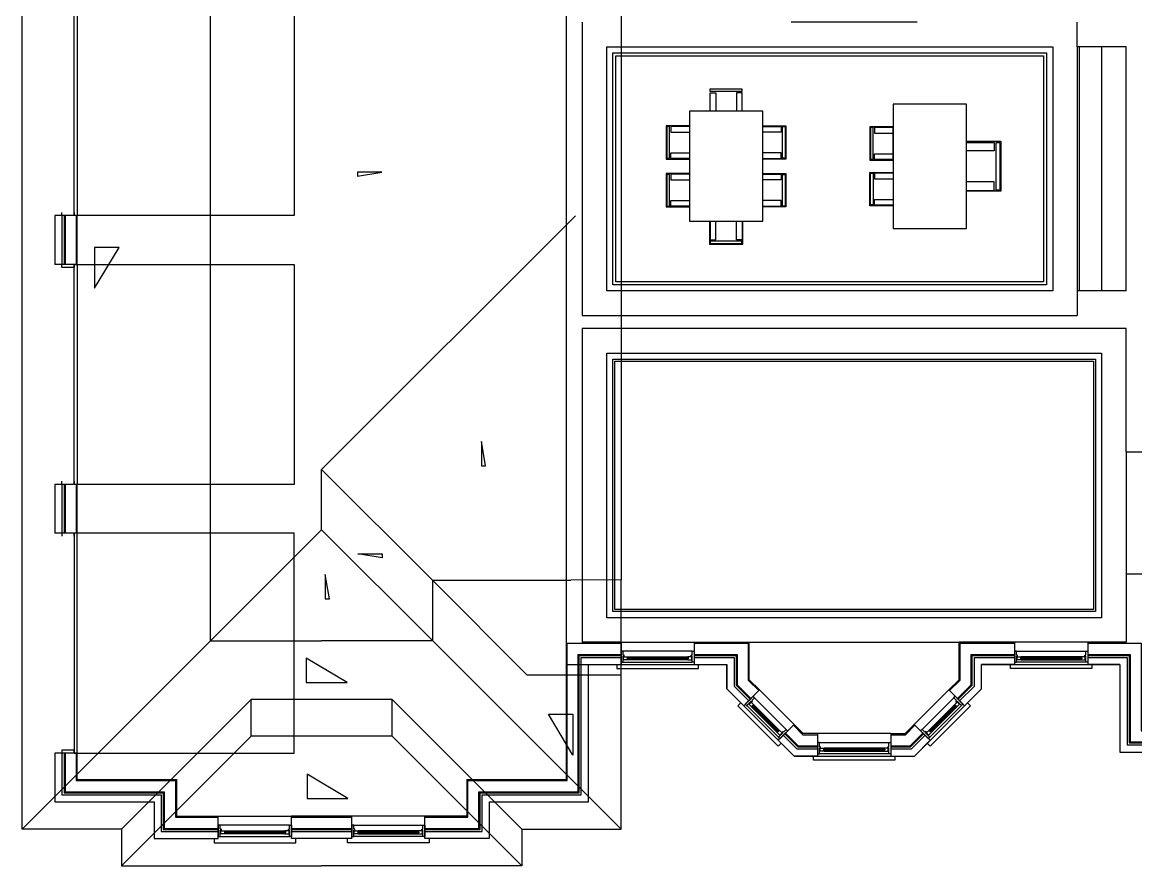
# Model space of a CAD drawing. Header units: metres. Extents: x -754 to 754, y 1 to 1180.
# Drawn here: x -716 to -169, y 61 to 475 of the extents above; entities that cross this region are included whole.
import ezdxf

# ---------------------------------------------------------------- set-up
doc = ezdxf.new("R2010")
doc.units = ezdxf.units.M

msp = doc.modelspace()

# ---------------------------------------------------------------- linework, layer by layer
at = {"layer": 'Defpoints', "elevation": 0.34}
msp.add_lwpolyline([(-163, 975.83), (-452, 975.83), (-452, 896.91), (-464, 896.91), (-464, 800.91), (-452, 800.91), (-452, 768.08), (-638.1, 768.08), (-638.1, 524), (-638.1, 513), (-449, 513), (-449, 159.5), (-370, 159.5), (-370, 147.5), (-337.05, 114.55), (-277.94, 114.55), (-245, 147.5), (-245, 159.5), (-177, 159.5), (-177, 116.5), (-70, 116.5)], dxfattribs=at)
at = {"layer": 'FP-Above'}
for p, q in [((-276.5, 475, 0.34), (-338.5, 475, 0.34)), ((-174, 263.99, 0.34), (-174, 204, 0.34))]:
    msp.add_line(p, q, dxfattribs=at)
for points in [[(-429.01, 463), (-210, 463), (-210, 343), (-429.01, 343)], [(-426.01, 460), (-213, 460), (-213, 346), (-426.01, 346)], [(-424.51, 458.5), (-214.5, 458.5), (-214.5, 347.5), (-424.51, 347.5)], [(-186, 182.5), (-429, 182.5), (-429, 312.5), (-186, 312.5)], [(-189, 185.5), (-426, 185.5), (-426, 309.5), (-189, 309.5)], [(-190, 186.5), (-425, 186.5), (-425, 308.5), (-190, 308.5)]]:
    msp.add_lwpolyline(points, close=True, dxfattribs=at)
msp.add_lwpolyline([(-359.01, 170.5), (-255.99, 170.5)], dxfattribs=at)
at = {"layer": 'FP-Door'}
for p, q in [((-582.5, 488), (-582.5, 380)), ((-582.5, 380), (-690.5, 380)), ((-690.5, 356), (-582.5, 356)), ((-582.5, 356), (-582.5, 248)), ((-582.5, 248), (-690.5, 248)), ((-582.5, 224), (-690.5, 224)), ((-582.5, 116), (-582.5, 224)), ((-690.5, 116), (-582.5, 116))]:
    msp.add_line(p, q, dxfattribs=at)
for points in [[(-689, 488), (-689, 380), (-690.5, 380), (-690.5, 488)], [(-690.5, 381.5), (-690.5, 380), (-696.5, 380), (-696.5, 381.5)], [(-690.5, 356), (-690.5, 354.5), (-696.5, 354.5), (-696.5, 356)], [(-689, 356), (-689, 248), (-690.5, 248), (-690.5, 356)], [(-690.5, 249.5), (-690.5, 248), (-696.5, 248), (-696.5, 249.5)], [(-690.5, 222.5), (-690.5, 224), (-696.5, 224), (-696.5, 222.5)], [(-689, 116), (-689, 224), (-690.5, 224), (-690.5, 116)], [(-690.5, 116), (-690.5, 117.5), (-696.5, 117.5), (-696.5, 116)]]:
    msp.add_lwpolyline(points, dxfattribs=at)
at = {"layer": 'FP-Furniture', "color": 8}
for points in [[(-378.26, 431.25), (-378.26, 440.34), (-375.46, 440.34), (-375.46, 431.25)], [(-362.53, 431.25), (-362.53, 440.34), (-365.33, 440.34), (-365.33, 431.25)], [(-388.43, 424.19), (-399.76, 424.19), (-399.76, 407.82), (-388.43, 407.82)], [(-388.43, 423.84), (-397.51, 423.84), (-397.51, 421.04), (-388.43, 421.04)], [(-352.43, 424.19), (-341.09, 424.19), (-341.09, 407.82), (-352.43, 407.82)], [(-352.43, 423.84), (-343.34, 423.84), (-343.34, 421.04), (-352.43, 421.04)], [(-288.42, 423.34), (-297.51, 423.34), (-297.51, 420.54), (-288.42, 420.54)], [(-252.42, 416.53), (-235.42, 416.53), (-235.42, 391.98), (-252.42, 391.98)], [(-252.42, 416), (-238.79, 416), (-238.79, 411.8), (-252.42, 411.8)], [(-388.43, 408.11), (-397.51, 408.11), (-397.51, 410.91), (-388.43, 410.91)], [(-352.43, 408.11), (-343.34, 408.11), (-343.34, 410.91), (-352.43, 410.91)], [(-288.42, 407.61), (-297.51, 407.61), (-297.51, 410.41), (-288.42, 410.41)], [(-388.43, 400.69), (-399.76, 400.69), (-399.76, 384.32), (-388.43, 384.32)], [(-388.43, 400.34), (-397.51, 400.34), (-397.51, 397.54), (-388.43, 397.54)], [(-352.43, 400.69), (-341.09, 400.69), (-341.09, 384.32), (-352.43, 384.32)], [(-352.43, 400.34), (-343.34, 400.34), (-343.34, 397.54), (-352.43, 397.54)], [(-288.42, 400.9), (-297.51, 400.9), (-297.51, 398.1), (-288.42, 398.1)], [(-252.42, 392.41), (-238.79, 392.41), (-238.79, 396.61), (-252.42, 396.61)], [(-388.43, 384.61), (-397.51, 384.61), (-397.51, 387.41), (-388.43, 387.41)], [(-352.43, 384.61), (-343.34, 384.61), (-343.34, 387.41), (-352.43, 387.41)], [(-288.42, 385.17), (-297.51, 385.17), (-297.51, 387.97), (-288.42, 387.97)], [(-378.61, 377.25), (-378.61, 365.92), (-362.24, 365.92), (-362.24, 377.25)], [(-378.26, 377.25), (-378.26, 368.17), (-375.46, 368.17), (-375.46, 377.25)], [(-362.53, 377.25), (-362.53, 368.17), (-365.33, 368.17), (-365.33, 377.25)]]:
    msp.add_lwpolyline(points, dxfattribs=at)
for points in [[(-362.61, 441.01), (-378.18, 441.01), (-378.18, 442.25), (-362.61, 442.25)], [(-388.43, 377.25), (-352.43, 377.25), (-352.43, 431.25), (-388.43, 431.25)], [(-398.18, 408.19), (-398.18, 423.76), (-399.42, 423.76), (-399.42, 408.19)], [(-342.67, 408.19), (-342.67, 423.76), (-341.43, 423.76), (-341.43, 408.19)], [(-288.42, 407.32), (-288.42, 423.69), (-299.76, 423.69), (-299.76, 407.32)], [(-298.18, 407.69), (-298.18, 423.26), (-299.42, 423.26), (-299.42, 407.69)], [(-237.79, 392.53), (-237.79, 415.89), (-235.93, 415.89), (-235.93, 392.53)], [(-398.18, 384.69), (-398.18, 400.26), (-399.42, 400.26), (-399.42, 384.69)], [(-342.67, 384.69), (-342.67, 400.26), (-341.43, 400.26), (-341.43, 384.69)], [(-288.42, 401.19), (-288.42, 384.82), (-299.76, 384.82), (-299.76, 401.19)], [(-298.18, 400.82), (-298.18, 385.25), (-299.42, 385.25), (-299.42, 400.82)], [(-362.61, 367.5), (-378.18, 367.5), (-378.18, 366.26), (-362.61, 366.26)]]:
    msp.add_lwpolyline(points, close=True, dxfattribs=at)
at = {"layer": 'FP-Mill'}
msp.add_line((-186, 463, 0.34), (-186, 343, 0.34), dxfattribs=at)
msp.add_lwpolyline([(-197, 463), (-197, 343)], dxfattribs=at)
at = {"layer": 'FP-Note'}
for points in [[(-539.42, 401.41), (-551.42, 401.41), (-551.42, 399.41), (-539.42, 401.41)], [(-668.49, 364.44), (-680.49, 364.44), (-680.49, 344.44), (-668.49, 364.44)], [(-490.58, 269.11), (-490.58, 257.11), (-488.58, 257.11), (-490.58, 269.11)], [(-551.23, 213.84), (-539.23, 213.84), (-539.23, 211.84), (-551.23, 213.84)], [(-567.19, 203.81), (-567.19, 191.81), (-565.19, 191.81), (-567.19, 203.81)], [(-576.52, 162.64), (-576.52, 150.64), (-556.52, 150.64), (-576.52, 162.64)], [(-457.67, 135.06), (-445.67, 135.06), (-445.67, 115.06), (-457.67, 135.06)], [(-576.12, 105.63), (-576.12, 93.63), (-556.12, 93.63), (-576.12, 105.63)]]:
    msp.add_lwpolyline(points, dxfattribs=at)
at = {"layer": 'FP-Proposed Wall'}
for p, q in [((-449, 513, 0.34), (-449, 103, 0.34)), ((-441.01, 475, 0.34), (-441.01, 331, 0.34)), ((-198, 463, 0.34), (-198, 475, 0.34)), ((-174, 463, 0.34), (-198, 463, 0.34)), ((-174, 343, 0.34), (-174, 463, 0.34)), ((-700, 380, 0.34), (-700, 356, 0.34)), ((-689, 380, 0.34), (-700, 380, 0.34)), ((-689, 356, 0.34), (-689, 380, 0.34)), ((-689, 356, 0.34), (-700, 356, 0.34)), ((-198, 343, 0.34), (-198, 331, 0.34)), ((-174, 343, 0.34), (-198, 343, 0.34)), ((-441.01, 331, 0.34), (-198, 331, 0.34)), ((-174, 324.5, 0.34), (-441, 324.5, 0.34)), ((-441, 324.5, 0.34), (-441, 170.5, 0.34)), ((-174, 263.99, 0.34), (-174, 324.5, 0.34)), ((-174, 263.99, 0.34), (-166, 263.99, 0.34)), ((-700, 248, 0.34), (-700, 224, 0.34)), ((-689, 248, 0.34), (-700, 248, 0.34)), ((-689, 224, 0.34), (-689, 248, 0.34)), ((-689, 224, 0.34), (-700, 224, 0.34)), ((-174, 204, 0.34), (-174, 170.5, 0.34)), ((-174, 204, 0.34), (-166, 204, 0.34)), ((-422, 170.5, 0.34), (-441, 170.5, 0.34)), ((-422, 170.5, 0.34), (-422, 159.5, 0.34)), ((-386, 170.5, 0.34), (-386, 159.5, 0.34)), ((-386, 170.5, 0.34), (-359, 170.5, 0.34)), ((-228.79, 170.5, 0.34), (-256, 170.5, 0.34)), ((-228.79, 170.5, 0.34), (-228.79, 159.5, 0.34)), ((-192.79, 170.5, 0.34), (-192.79, 159.5, 0.34)), ((-174, 170.5, 0.34), (-192.79, 170.5, 0.34)), ((-438, 92, 0.34), (-438, 159.5, 0.34)), ((-438, 159.5, 0.34), (-422, 159.5, 0.34)), ((-386, 159.5, 0.34), (-370, 159.5, 0.34)), ((-228.79, 159.5, 0.34), (-245, 159.5, 0.34)), ((-177, 159.5, 0.34), (-192.79, 159.5, 0.34)), ((-177, 159.5, 0.34), (-177, 116.5, 0.34)), ((-353.97, 147.03, 0.34), (-361.75, 139.25, 0.34)), ((-261.02, 147.03, 0.34), (-253.25, 139.25, 0.34)), ((-337, 130.06, 0.34), (-344.78, 122.28, 0.34)), ((-277.99, 130.06, 0.34), (-270.22, 122.28, 0.34)), ((-325.5, 125.55, 0.34), (-325.5, 114.55, 0.34)), ((-289.5, 125.55, 0.34), (-289.5, 114.55, 0.34)), ((-700, 116, 0.34), (-700, 92, 0.34)), ((-689, 116, 0.34), (-700, 116, 0.34)), ((-689, 103, 0.34), (-689, 116, 0.34)), ((-177, 116.5, 0.34), (-145.5, 116.5, 0.34)), ((-689, 103, 0.34), (-640.27, 103, 0.34)), ((-640.27, 103, 0.34), (-640.27, 85, 0.34)), ((-497.73, 103, 0.34), (-497.73, 85, 0.34)), ((-497.73, 103, 0.34), (-449, 103, 0.34)), ((-449, 103, 0.34), (-449, 103, 0.34)), ((-700, 92, 0.34), (-651.27, 92, 0.34)), ((-651.27, 92, 0.34), (-651.27, 74, 0.34)), ((-486.73, 92, 0.34), (-486.73, 74, 0.34)), ((-486.73, 92, 0.34), (-438, 92, 0.34)), ((-640.27, 85, 0.34), (-619.75, 85, 0.34)), ((-619.75, 74, 0.34), (-619.75, 85, 0.34)), ((-583.75, 74, 0.34), (-583.75, 85, 0.34)), ((-554.25, 85, 0.34), (-583.75, 85, 0.34)), ((-554.25, 74, 0.34), (-554.25, 85, 0.34)), ((-518.25, 74, 0.34), (-518.25, 85, 0.34)), ((-497.73, 85, 0.34), (-518.25, 85, 0.34)), ((-651.27, 74, 0.34), (-619.75, 74, 0.34)), ((-554.25, 74, 0.34), (-583.75, 74, 0.34)), ((-486.73, 74, 0.34), (-518.25, 74, 0.34))]:
    msp.add_line(p, q, dxfattribs=at)
at = {"layer": 'FP-Proposed Wall', "elevation": 0.34}
for points in [[(-353.97, 147.03), (-359, 152.06), (-359, 170.5)], [(-261.02, 147.03), (-256, 152.06), (-256, 170.5)], [(-361.75, 139.25), (-370, 147.5), (-370, 159.5)], [(-253.25, 139.25), (-245, 147.5), (-245, 159.5)], [(-325.5, 125.55), (-332.5, 125.55), (-337, 130.06)], [(-289.5, 125.55), (-282.5, 125.55), (-277.99, 130.06)], [(-325.5, 114.55), (-337.05, 114.55), (-344.78, 122.28)], [(-289.5, 114.55), (-277.94, 114.55), (-270.22, 122.28)]]:
    msp.add_lwpolyline(points, dxfattribs=at)
at = {"layer": 'FP-Roof', "color": 1}
for p, q in [((-623.51, 171.16), (-623.51, 529.84)), ((-422, 529.84), (-422, 201.06)), ((-716, 78.67), (-716, 495.17)), ((-468.21, 154.48), (-514.63, 200.9)), ((-514.63, 200.9), (-446.61, 200.9)), ((-514.48, 171.16), (-514.48, 200.9)), ((-422, 201.06), (-446.61, 200.9)), ((-422, 146.17), (-422, 201.06)), ((-716, 78.67), (-623.51, 171.16)), ((-623.51, 171.16), (-569, 171.16)), ((-514.48, 171.16), (-569, 171.16)), ((-422, 78.67), (-514.48, 171.16)), ((-468.21, 154.48), (-422, 154.48)), ((-667.27, 78.67), (-603.58, 142.36)), ((-603.58, 124.36), (-603.58, 142.36)), ((-534.42, 142.36), (-603.58, 142.36)), ((-470.73, 78.67), (-534.42, 142.36)), ((-534.42, 124.36), (-534.42, 142.36)), ((-422, 78.67), (-422, 146.17)), ((-667.27, 60.67), (-603.58, 124.36)), ((-534.42, 124.36), (-603.58, 124.36)), ((-470.73, 60.67), (-534.42, 124.36)), ((-667.27, 78.67), (-716, 78.67)), ((-470.73, 78.67), (-422, 78.67))]:
    msp.add_line(p, q, dxfattribs=at)
for points in [[(-667.27, 78.67), (-667.27, 60.67), (-569, 60.67)], [(-470.73, 78.67), (-470.73, 60.67), (-569, 60.67)]]:
    msp.add_lwpolyline(points, dxfattribs=at)
at = {"layer": 'FP-Roof Detail'}
for points in [[(-569, 225.67), (-569, 255.27), (-444.36, 379.91)], [(-514.48, 200.76), (-569, 255.27)], [(-623.51, 171.16), (-569, 225.67)], [(-514.48, 171.16), (-569, 225.67)]]:
    msp.add_lwpolyline(points, dxfattribs=at)
at = {"layer": 'FP-Wall Detail'}
msp.add_lwpolyline([(-198, 463), (-198, 343)], dxfattribs=at)
msp.add_lwpolyline([(-288.42, 373.75), (-252.42, 373.75), (-252.42, 434.75), (-288.42, 434.75)], close=True, dxfattribs=at)
at = {"layer": 'FP-Wall Detail', "elevation": 0.34}
for points in [[(-696.5, 380), (-696.5, 356)], [(-695.5, 380), (-695.5, 356)], [(-695, 380), (-695, 356)], [(-689.5, 380), (-689.5, 356)], [(-696.5, 248), (-696.5, 224)], [(-695.5, 248), (-695.5, 224)], [(-695, 248), (-695, 224)], [(-689.5, 248), (-689.5, 224)], [(-518.25, 84.5), (-497.23, 84.5), (-497.23, 102.5), (-448.5, 102.5), (-448.5, 170), (-422, 170)], [(-386, 170), (-359.5, 170), (-359.5, 151.85), (-354.33, 146.68)], [(-260.67, 146.68), (-255.5, 151.85), (-255.5, 170), (-228.79, 170)], [(-192.79, 170), (-166.5, 170), (-166.5, 127), (-145.5, 127)], [(-518.25, 79), (-491.73, 79), (-491.73, 97), (-443, 97), (-443, 164.5), (-422, 164.5)], [(-386, 164.5), (-365, 164.5), (-365, 149.57), (-358.22, 142.79)], [(-256.78, 142.79), (-250, 149.57), (-250, 164.5), (-228.79, 164.5)], [(-192.79, 164.5), (-172, 164.5), (-172, 121.5), (-145.5, 121.5)], [(-518.25, 78.5), (-491.23, 78.5), (-491.23, 96.5), (-442.5, 96.5), (-442.5, 164), (-422, 164)], [(-518.25, 77.5), (-490.23, 77.5), (-490.23, 95.5), (-441.5, 95.5), (-441.5, 163), (-422, 163)], [(-386, 164), (-365.5, 164), (-365.5, 149.36), (-358.57, 142.43)], [(-386, 163), (-366.5, 163), (-366.5, 148.95), (-359.28, 141.73)], [(-256.43, 142.43), (-249.5, 149.36), (-249.5, 164), (-228.79, 164)], [(-255.72, 141.73), (-248.5, 148.95), (-248.5, 163), (-228.79, 163)], [(-192.79, 164), (-172.5, 164), (-172.5, 121), (-145.5, 121)], [(-192.79, 163), (-173.5, 163), (-173.5, 120), (-145.5, 120)], [(-341.24, 125.82), (-334.98, 119.55), (-325.5, 119.55)], [(-337.36, 129.71), (-332.71, 125.05), (-325.5, 125.05)], [(-289.5, 125.05), (-282.29, 125.05), (-277.64, 129.71)], [(-289.5, 119.55), (-280.01, 119.55), (-273.75, 125.82)], [(-342.31, 124.76), (-335.6, 118.05), (-325.5, 118.05)], [(-341.6, 125.46), (-335.19, 119.05), (-325.5, 119.05)], [(-289.5, 119.05), (-279.81, 119.05), (-273.4, 125.46)], [(-289.5, 118.05), (-279.39, 118.05), (-272.69, 124.76)], [(-696.5, 116), (-696.5, 95.5), (-647.77, 95.5), (-647.77, 77.5), (-619.75, 77.5)], [(-695.5, 116), (-695.5, 96.5), (-646.77, 96.5), (-646.77, 78.5), (-619.75, 78.5)], [(-695, 116), (-695, 97), (-646.27, 97), (-646.27, 79), (-619.75, 79)], [(-689.5, 116), (-689.5, 102.5), (-640.77, 102.5), (-640.77, 84.5), (-619.75, 84.5)], [(-583.75, 84.5), (-554.25, 84.5)], [(-583.75, 79), (-554.25, 79)], [(-583.75, 78.5), (-554.25, 78.5)], [(-583.75, 77.5), (-554.25, 77.5)]]:
    msp.add_lwpolyline(points, dxfattribs=at)
at = {"layer": 'FP-Window'}
for p, q in [((-422, 170.5), (-386, 170.5)), ((-386, 170.5), (-386, 170.5)), ((-192.79, 170.5), (-228.79, 170.5)), ((-228.79, 170.5), (-228.79, 170.5)), ((-387, 166.11), (-421, 166.11)), ((-227.79, 166.11), (-193.79, 166.11)), ((-424, 159.5), (-424, 157.5)), ((-421, 160.61), (-387, 160.61)), ((-419, 162.86), (-419, 162.36)), ((-418.75, 163.36), (-418.5, 163.11)), ((-418.75, 163.36), (-389.25, 163.36)), ((-418.75, 161.86), (-418.5, 162.11)), ((-389.25, 161.86), (-418.75, 161.86)), ((-418.5, 162.98), (-418.5, 163.11)), ((-418.5, 162.11), (-418.5, 162.23)), ((-389.25, 163.36), (-389.5, 163.11)), ((-389.5, 162.98), (-389.5, 163.11)), ((-389.5, 162.11), (-389.5, 162.23)), ((-389.25, 161.86), (-389.5, 162.11)), ((-389, 162.86), (-389, 162.36)), ((-384, 157.5), (-384, 159.5)), ((-230.79, 157.5), (-230.79, 159.5)), ((-193.79, 160.61), (-227.79, 160.61)), ((-225.79, 162.86), (-225.79, 162.36)), ((-196.04, 163.36), (-225.54, 163.36)), ((-225.54, 163.36), (-225.29, 163.11)), ((-225.54, 161.86), (-225.29, 162.11)), ((-225.54, 161.86), (-196.04, 161.86)), ((-225.29, 162.98), (-225.29, 163.11)), ((-225.29, 162.11), (-225.29, 162.23)), ((-196.04, 163.36), (-196.29, 163.11)), ((-196.29, 162.98), (-196.29, 163.11)), ((-196.29, 162.11), (-196.29, 162.23)), ((-196.04, 161.86), (-196.29, 162.11)), ((-195.79, 162.86), (-195.79, 162.36)), ((-190.79, 159.5), (-190.79, 157.5)), ((-424, 157.5), (-384, 157.5)), ((-190.79, 157.5), (-230.79, 157.5)), ((-356.37, 143.22), (-340.82, 127.66)), ((-353.97, 147.03), (-353.97, 147.03)), ((-337, 130.06), (-353.97, 147.03)), ((-277.99, 130.06), (-261.02, 147.03)), ((-258.62, 143.22), (-274.18, 127.66)), ((-261.02, 147.03), (-261.02, 147.03)), ((-364.58, 139.25), (-363.17, 140.67)), ((-344.78, 119.45), (-364.58, 139.25)), ((-344.7, 123.77), (-360.26, 139.33)), ((-357.79, 138.62), (-345.41, 126.24)), ((-357.79, 138.62), (-357.43, 138.62)), ((-357.26, 139.5), (-357.61, 139.15)), ((-357.43, 138.62), (-357.34, 138.71)), ((-356.81, 139.24), (-356.73, 139.33)), ((-356.73, 139.68), (-356.73, 139.33)), ((-344.35, 127.31), (-356.73, 139.68)), ((-270.64, 127.31), (-258.27, 139.68)), ((-270.29, 123.77), (-254.73, 139.33)), ((-270.22, 119.45), (-250.42, 139.25)), ((-257.21, 138.62), (-269.58, 126.24)), ((-258.27, 139.68), (-258.27, 139.33)), ((-258.18, 139.24), (-258.27, 139.33)), ((-257.74, 139.5), (-257.39, 139.15)), ((-257.56, 138.62), (-257.65, 138.71)), ((-257.21, 138.62), (-257.56, 138.62)), ((-250.42, 139.25), (-251.83, 140.67)), ((-345.41, 126.6), (-345.32, 126.69)), ((-345.41, 126.24), (-345.41, 126.6)), ((-344.53, 126.78), (-344.88, 126.42)), ((-344.79, 127.22), (-344.7, 127.31)), ((-344.35, 127.31), (-344.7, 127.31)), ((-270.64, 127.31), (-270.29, 127.31)), ((-270.47, 126.78), (-270.11, 126.42)), ((-270.2, 127.22), (-270.29, 127.31)), ((-269.58, 126.6), (-269.67, 126.69)), ((-269.58, 126.24), (-269.58, 126.6)), ((-343.37, 120.87), (-344.78, 119.45)), ((-289.5, 125.55), (-325.5, 125.55)), ((-325.5, 125.55), (-325.5, 125.55)), ((-324.5, 121.16), (-290.5, 121.16)), ((-271.63, 120.87), (-270.22, 119.45)), ((-290.5, 115.66), (-324.5, 115.66)), ((-322.5, 117.91), (-322.5, 117.41)), ((-292.75, 118.41), (-322.25, 118.41)), ((-322.25, 118.41), (-322, 118.16)), ((-322.25, 116.91), (-322, 117.16)), ((-322.25, 116.91), (-292.75, 116.91)), ((-322, 118.04), (-322, 118.16)), ((-322, 117.16), (-322, 117.29)), ((-292.75, 118.41), (-293, 118.16)), ((-293, 118.04), (-293, 118.16)), ((-293, 117.16), (-293, 117.29)), ((-292.75, 116.91), (-293, 117.16)), ((-292.5, 117.91), (-292.5, 117.41)), ((-327.5, 112.55), (-327.5, 114.55)), ((-287.5, 112.55), (-327.5, 112.55)), ((-287.5, 114.55), (-287.5, 112.55)), ((-619.75, 85), (-583.75, 85)), ((-583.75, 85), (-583.75, 85)), ((-554.25, 85), (-554.25, 85)), ((-518.25, 85), (-554.25, 85)), ((-584.75, 80.61), (-618.75, 80.61)), ((-616.75, 77.36), (-616.75, 76.86)), ((-616.5, 77.86), (-616.25, 77.61)), ((-616.5, 77.86), (-587, 77.86)), ((-616.5, 76.36), (-616.25, 76.61)), ((-616.25, 77.48), (-616.25, 77.61)), ((-616.25, 76.61), (-616.25, 76.73)), ((-587, 77.86), (-587.25, 77.61)), ((-587.25, 77.48), (-587.25, 77.61)), ((-587.25, 76.61), (-587.25, 76.73)), ((-587, 76.36), (-587.25, 76.61)), ((-586.75, 77.36), (-586.75, 76.86)), ((-553.25, 80.61), (-519.25, 80.61)), ((-551.25, 77.36), (-551.25, 76.86)), ((-521.5, 77.86), (-551, 77.86)), ((-551, 77.86), (-550.75, 77.61)), ((-551, 76.36), (-550.75, 76.61)), ((-550.75, 77.48), (-550.75, 77.61)), ((-550.75, 76.61), (-550.75, 76.73)), ((-521.5, 77.86), (-521.75, 77.61)), ((-521.75, 77.48), (-521.75, 77.61)), ((-521.75, 76.61), (-521.75, 76.73)), ((-521.5, 76.36), (-521.75, 76.61)), ((-521.25, 77.36), (-521.25, 76.86)), ((-621.75, 74), (-621.75, 72)), ((-621.75, 72), (-581.75, 72)), ((-618.75, 75.11), (-584.75, 75.11)), ((-587, 76.36), (-616.5, 76.36)), ((-581.75, 72), (-581.75, 74)), ((-556.25, 72), (-556.25, 74)), ((-516.25, 72), (-556.25, 72)), ((-519.25, 75.11), (-553.25, 75.11)), ((-551, 76.36), (-521.5, 76.36)), ((-516.25, 74), (-516.25, 72))]:
    msp.add_line(p, q, dxfattribs=at)
for points in [[(-422, 160.61), (-421, 160.61), (-421, 163.61), (-420.5, 163.61), (-420.5, 164.11), (-421, 164.11), (-421, 166.11), (-422, 166.11), (-422, 160.61)], [(-386, 160.61), (-387, 160.61), (-387, 163.61), (-387.5, 163.61), (-387.5, 164.11), (-387, 164.11), (-387, 166.11), (-386, 166.11), (-386, 160.61)], [(-228.79, 160.61), (-227.79, 160.61), (-227.79, 163.61), (-227.29, 163.61), (-227.29, 164.11), (-227.79, 164.11), (-227.79, 166.11), (-228.79, 166.11), (-228.79, 160.61)], [(-192.79, 160.61), (-193.79, 160.61), (-193.79, 163.61), (-194.29, 163.61), (-194.29, 164.11), (-193.79, 164.11), (-193.79, 166.11), (-192.79, 166.11), (-192.79, 160.61)], [(-418.75, 161.86), (-420.75, 161.86), (-420.75, 163.36), (-418.75, 163.36)], [(-419, 162.98), (-389, 162.98), (-389, 162.86), (-419, 162.86)], [(-419, 162.23), (-389, 162.23), (-389, 162.36), (-419, 162.36)], [(-389.25, 161.86), (-387.25, 161.86), (-387.25, 163.36), (-389.25, 163.36)], [(-225.54, 161.86), (-227.54, 161.86), (-227.54, 163.36), (-225.54, 163.36)], [(-195.79, 162.98), (-225.79, 162.98), (-225.79, 162.86), (-195.79, 162.86)], [(-195.79, 162.23), (-225.79, 162.23), (-225.79, 162.36), (-195.79, 162.36)], [(-196.04, 161.86), (-194.04, 161.86), (-194.04, 163.36), (-196.04, 163.36)], [(-360.97, 140.03), (-360.26, 139.33), (-358.14, 141.45), (-357.79, 141.09), (-357.43, 141.45), (-357.79, 141.8), (-356.37, 143.22), (-357.08, 143.92), (-360.97, 140.03)], [(-254.03, 140.03), (-254.73, 139.33), (-256.86, 141.45), (-257.21, 141.09), (-257.56, 141.45), (-257.21, 141.8), (-258.62, 143.22), (-257.92, 143.92), (-254.03, 140.03)], [(-357.79, 138.62), (-359.2, 140.03), (-358.14, 141.09), (-356.73, 139.68)], [(-344.97, 126.33), (-357.7, 139.06), (-357.61, 139.15), (-344.88, 126.42)], [(-344.44, 126.86), (-357.17, 139.59), (-357.26, 139.5), (-344.53, 126.78)], [(-270.56, 126.86), (-257.83, 139.59), (-257.74, 139.5), (-270.47, 126.78)], [(-270.03, 126.33), (-257.3, 139.06), (-257.39, 139.15), (-270.11, 126.42)], [(-257.21, 138.62), (-255.8, 140.03), (-256.86, 141.09), (-258.27, 139.68)], [(-345.41, 126.24), (-344, 124.83), (-342.94, 125.89), (-344.35, 127.31)], [(-344, 123.06), (-344.7, 123.77), (-342.58, 125.89), (-342.94, 126.24), (-342.58, 126.6), (-342.23, 126.24), (-340.82, 127.66), (-340.11, 126.95), (-344, 123.06)], [(-271, 123.06), (-270.29, 123.77), (-272.41, 125.89), (-272.06, 126.24), (-272.41, 126.6), (-272.77, 126.24), (-274.18, 127.66), (-274.89, 126.95), (-271, 123.06)], [(-269.58, 126.24), (-271, 124.83), (-272.06, 125.89), (-270.64, 127.31)], [(-325.5, 115.66), (-324.5, 115.66), (-324.5, 118.66), (-324, 118.66), (-324, 119.16), (-324.5, 119.16), (-324.5, 121.16), (-325.5, 121.16), (-325.5, 115.66)], [(-289.5, 115.66), (-290.5, 115.66), (-290.5, 118.66), (-291, 118.66), (-291, 119.16), (-290.5, 119.16), (-290.5, 121.16), (-289.5, 121.16), (-289.5, 115.66)], [(-322.25, 116.91), (-324.25, 116.91), (-324.25, 118.41), (-322.25, 118.41)], [(-292.5, 118.04), (-322.5, 118.04), (-322.5, 117.91), (-292.5, 117.91)], [(-292.5, 117.29), (-322.5, 117.29), (-322.5, 117.41), (-292.5, 117.41)], [(-292.75, 116.91), (-290.75, 116.91), (-290.75, 118.41), (-292.75, 118.41)], [(-619.75, 75.11), (-618.75, 75.11), (-618.75, 78.11), (-618.25, 78.11), (-618.25, 78.61), (-618.75, 78.61), (-618.75, 80.61), (-619.75, 80.61), (-619.75, 75.11)], [(-616.5, 76.36), (-618.5, 76.36), (-618.5, 77.86), (-616.5, 77.86)], [(-616.75, 77.48), (-586.75, 77.48), (-586.75, 77.36), (-616.75, 77.36)], [(-616.75, 76.73), (-586.75, 76.73), (-586.75, 76.86), (-616.75, 76.86)], [(-587, 76.36), (-585, 76.36), (-585, 77.86), (-587, 77.86)], [(-583.75, 75.11), (-584.75, 75.11), (-584.75, 78.11), (-585.25, 78.11), (-585.25, 78.61), (-584.75, 78.61), (-584.75, 80.61), (-583.75, 80.61), (-583.75, 75.11)], [(-554.25, 75.11), (-553.25, 75.11), (-553.25, 78.11), (-552.75, 78.11), (-552.75, 78.61), (-553.25, 78.61), (-553.25, 80.61), (-554.25, 80.61), (-554.25, 75.11)], [(-551, 76.36), (-553, 76.36), (-553, 77.86), (-551, 77.86)], [(-521.25, 77.48), (-551.25, 77.48), (-551.25, 77.36), (-521.25, 77.36)], [(-521.25, 76.73), (-551.25, 76.73), (-551.25, 76.86), (-521.25, 76.86)], [(-521.5, 76.36), (-519.5, 76.36), (-519.5, 77.86), (-521.5, 77.86)], [(-518.25, 75.11), (-519.25, 75.11), (-519.25, 78.11), (-519.75, 78.11), (-519.75, 78.61), (-519.25, 78.61), (-519.25, 80.61), (-518.25, 80.61), (-518.25, 75.11)]]:
    msp.add_lwpolyline(points, dxfattribs=at)

doc.saveas('drawing.dxf')
